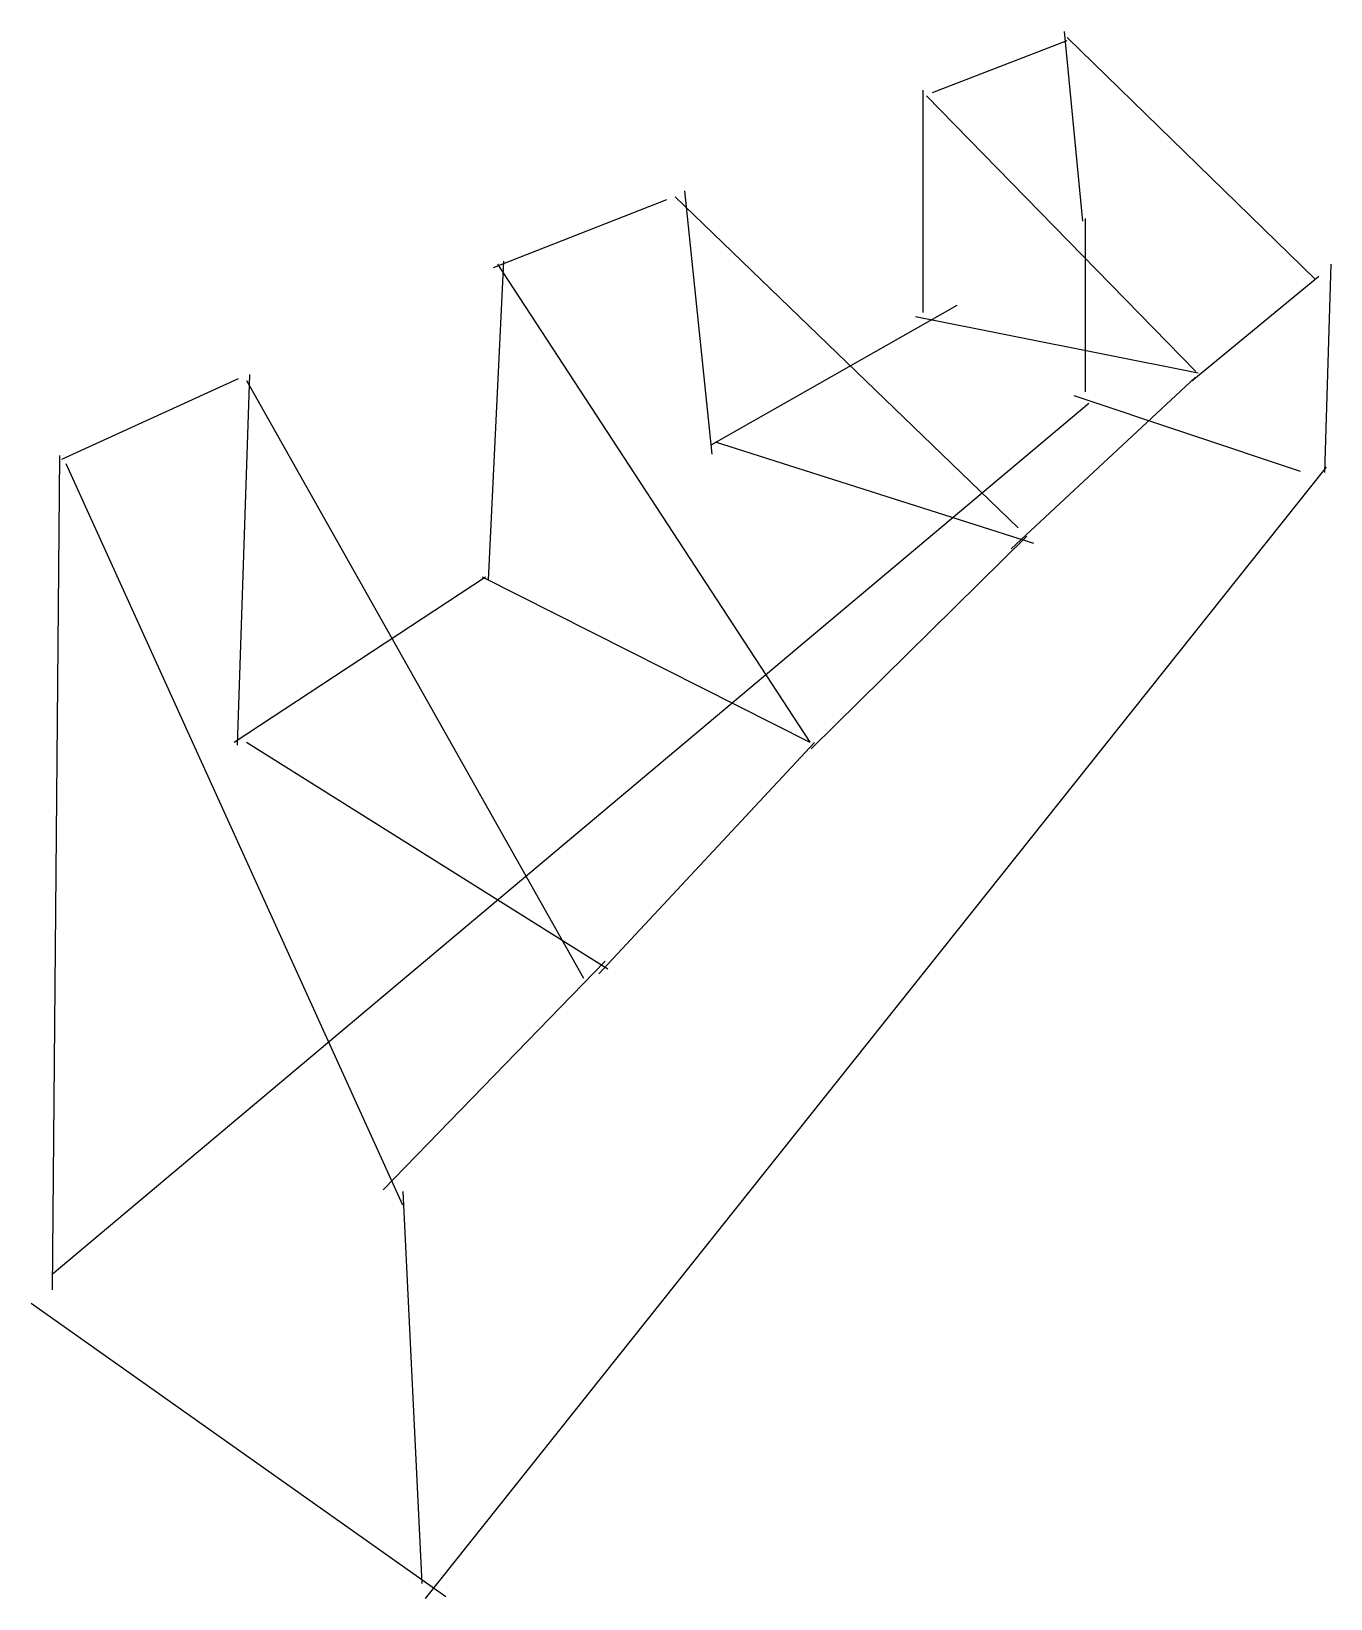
# Model space of a CAD drawing. Header units: metres. Extents: x -393 to 159, y -489 to 176.
import ezdxf

# ---------------------------------------------------------------- set-up
doc = ezdxf.new("R2010")
doc.units = ezdxf.units.M

msp = doc.modelspace()

# ---------------------------------------------------------------- linework, layer by layer
at = {"color": 0}
for p, q in [((45.5, 176.149994), (53.299999, 95.550003)), ((46.799999, 173.550003), (152.100006, 70.849998)), ((-10.4, 150.149994), (46.799999, 172.25)), ((-14.4, 56.799999), (-14.4, 151.199997)), ((-13, 148.850006), (101.400002, 31.85)), ((-115.699997, 108.550003), (-104, -3.25)), ((-196.800003, 76), (-123.199997, 104.800003)), ((-119.599998, 105.949997), (26, -34.450001)), ((54.400002, 96.800003), (54.400002, 23.200001)), ((-198.899994, -56.549999), (-192.399994, 78.650002)), ((-195, 77.349998), (-62.400002, -125.449997)), ((158.600006, 77.349998), (156, -11.05)), ((99.678375, 27.913513), (153.51622, 72.329727)), ((-104, 0.8), (0, 60)), ((-17.6, 55.200001), (102.400002, 31.200001)), ((-380, -5.3), (-305, 28.9)), ((-300.299988, 30.549999), (-305.5, -126.75)), ((-301.600006, 27.950001), (-158.600006, -225.550003)), ((22.959459, -43.421623), (101.024323, 29.259459)), ((49.599998, 21.6), (145.600006, -10.4)), ((-384, -351.200012), (56, 18.4)), ((-102.699997, 1.95), (32.5, -40.950001)), ((-381, -3.75), (-384, -357.75)), ((-378.299988, -7.15), (-235.300003, -321.75)), ((-225.600006, -488.799988), (156.800003, -8.8)), ((-61.835136, -128.216217), (29.68919, -38.037838)), ((-306.799988, -125.449997), (-200.199997, -55.25)), ((-201.5, -55.25), (-62.400002, -125.449997)), ((-301.600006, -125.449997), (-148.199997, -221.649994)), ((-152.013519, -223.778381), (-60.489189, -125.524323)), ((-243.537842, -315.302704), (-149.321625, -218.394592)), ((-235.199997, -316), (-227.199997, -482.399994)), ((-392.899994, -363.437836), (-216.932434, -487.90271))]:
    msp.add_line(p, q, dxfattribs=at)

doc.saveas('drawing.dxf')
